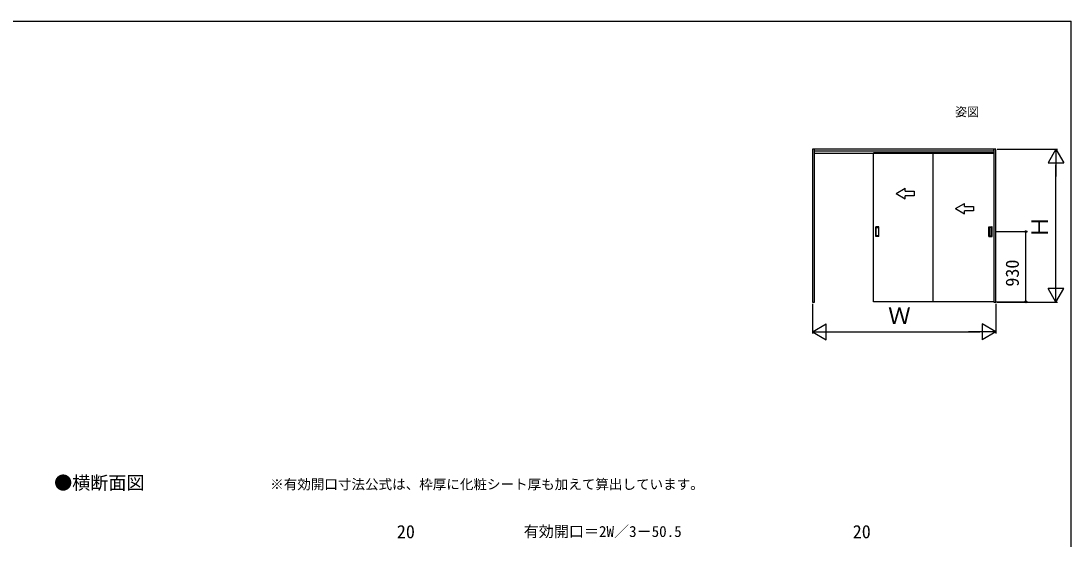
# Model space of a CAD drawing. Units: millimetres, scale not verified. Extents: x -525 to 525, y -783 to 779.
# Drawn here: x -172 to 525, y 402 to 747 of the extents above; entities that cross this region are included whole.
import ezdxf
from ezdxf.enums import TextEntityAlignment as Align

# ---------------------------------------------------------------- set-up
doc = ezdxf.new("R2010")
doc.units = ezdxf.units.MM
doc.header["$LTSCALE"] = 4
for name, color, linetype in [('0-2_USER1', 3, 'Continuous'), ('0-6_YKK_A1', 4, 'Continuous'), ('0-7_YKK_D', 6, 'Continuous'), ('0-8_YKK_ZWAK', 7, 'Continuous')]:
    doc.layers.add(name, color=color, linetype=linetype)
doc.styles.add('ＭＳ ゴシック', font='')
doc.styles.get('ＭＳ ゴシック').set_extended_font_data('MS Gothic')

msp = doc.modelspace()

# ---------------------------------------------------------------- linework, layer by layer
at = {"layer": '0-6_YKK_A1'}
for p, q in [((354.55, 660.5), (473.8, 660.5)), ((354.55, 659), (473.8, 659)), ((393.825, 560.45), (393.825, 659.2)), ((474.025, 659.2), (393.825, 659.2)), ((433.325, 659.2), (433.325, 560.45)), ((474.025, 560.45), (474.025, 659.2)), ((408.825, 632.22), (414.825, 635.685)), ((414.825, 633.72), (414.825, 635.685)), ((408.825, 632.22), (414.825, 628.756)), ((414.825, 628.756), (414.825, 630.72)), ((448.325, 622.22), (454.325, 625.685)), ((448.325, 622.22), (454.325, 618.756)), ((454.325, 623.72), (454.325, 625.685)), ((454.325, 618.756), (454.325, 620.72)), ((395.275, 603.75), (395.275, 610.15)), ((397.325, 610.2), (395.325, 610.2)), ((395.575, 604.25), (395.575, 609.65)), ((395.625, 609.7), (397.025, 609.7)), ((397.075, 609.65), (397.075, 604.25)), ((397.375, 603.75), (397.375, 610.15)), ((470.475, 603.75), (470.475, 610.15)), ((470.525, 610.2), (472.525, 610.2)), ((470.775, 609.65), (470.775, 604.25)), ((472.225, 609.7), (470.825, 609.7)), ((472.275, 604.25), (472.275, 609.65)), ((472.575, 603.75), (472.575, 610.15)), ((397.325, 603.7), (395.325, 603.7)), ((397.025, 604.2), (395.625, 604.2)), ((470.525, 603.7), (472.525, 603.7)), ((470.825, 604.2), (472.225, 604.2)), ((474.025, 560.45), (393.825, 560.45))]:
    msp.add_line(p, q, dxfattribs=at)
for points in [[(353.35, 560.05), (354.55, 560.05), (354.55, 661.7), (353.35, 661.7)], [(473.8, 560.05), (475, 560.05), (475, 661.7), (473.8, 661.7)]]:
    msp.add_lwpolyline(points, close=True, dxfattribs=at)
for points in [[(473.8, 660.2), (473.8, 661.7), (354.55, 661.7)], [(414.825, 633.72), (420.825, 633.72), (420.825, 630.72), (414.825, 630.72)], [(454.325, 623.72), (460.325, 623.72), (460.325, 620.72), (454.325, 620.72)]]:
    msp.add_lwpolyline(points, dxfattribs=at)
for centre, start, end in [((395.325, 610.15), 90, 180), ((395.625, 609.65), 90, 180), ((397.025, 609.65), 0, 90), ((397.325, 610.15), 0, 90), ((470.525, 610.15), 90, 180), ((470.825, 609.65), 90, 180), ((472.225, 609.65), 360, 90), ((472.525, 610.15), 0, 90), ((395.325, 603.75), 180, 270), ((395.625, 604.25), 180, 270), ((397.025, 604.25), 270, 0), ((397.325, 603.75), 270, 0), ((470.525, 603.75), 180, 270), ((470.825, 604.25), 180, 270), ((472.225, 604.25), 270, 360), ((472.525, 603.75), 270, 0)]:
    msp.add_arc(centre, 0.05, start, end, dxfattribs=at)
at = {"layer": '0-7_YKK_D'}
for p, q in [((476, 661.7), (516, 661.7)), ((515, 661.7), (509.75, 652.607)), ((515, 661.7), (520.25, 652.607)), ((515, 661.7), (515, 643.513)), ((509.75, 652.607), (520.25, 652.607)), ((515, 570.55), (515, 651.2)), ((475.356, 606.95), (496, 606.95)), ((495, 560.45), (495, 606.95)), ((515, 560.05), (515, 578.237)), ((515, 560.05), (509.75, 569.143)), ((520.25, 569.143), (509.75, 569.143)), ((515, 560.05), (520.25, 569.143)), ((353.35, 559.05), (353.35, 539.45)), ((475, 559.05), (475, 539.45)), ((475.025, 560.45), (496, 560.45)), ((476, 560.05), (516, 560.05)), ((353.35, 540.45), (362.443, 545.7)), ((362.443, 535.2), (362.443, 545.7)), ((475, 540.45), (465.907, 545.7)), ((465.907, 545.7), (465.907, 535.2)), ((353.35, 540.45), (362.443, 535.2)), ((353.35, 540.45), (371.537, 540.45)), ((363.85, 540.45), (464.5, 540.45)), ((475, 540.45), (456.813, 540.45)), ((475, 540.45), (465.907, 535.2))]:
    msp.add_line(p, q, dxfattribs=at)
for centre in [(495, 606.95), (495, 560.45)]:
    msp.add_circle(centre, 0.637, dxfattribs=at)
at = {"layer": '0-8_YKK_ZWAK'}
msp.add_line((-525, 746.7), (525, 746.7), dxfattribs=at)
msp.add_lwpolyline([(-525, -783.3), (525, -783.3), (525, 746.7)], dxfattribs=at)

# ---------------------------------------------------------------- texts
at = {"layer": '0-2_USER1', "style": 'ＭＳ ゴシック'}
for s, height, p in [('姿図', 5.865, (448, 681.7)), ('●横断面図', 8.798, (-150.397, 433.255)), ('※有効開口寸法公式は、枠厚に化粧シート厚も加えて算出しています。', 6.598, (-6.909, 434.032))]:
    msp.add_text(s, height=height, dxfattribs=at).set_placement(p, align=Align.BOTTOM_LEFT)
at = {"layer": '0-7_YKK_D', "style": 'ＭＳ ゴシック'}
for s, height, p in [('Ｈ', 11, (513, 602.523)), ('930', 8.798, (493, 570.439))]:
    msp.add_text(s, height=height, rotation=90, dxfattribs=at).set_placement(p, align=Align.BOTTOM_LEFT)
for s, height, p in [('Ｗ', 11, (403.522, 542.45)), ('20', 8.798, (77.24, 400.838)), ('有効開口＝2W／3－50.5', 7.331, (161.509, 402.145)), ('20', 8.798, (380.04, 400.838))]:
    msp.add_text(s, height=height, dxfattribs=at).set_placement(p, align=Align.BOTTOM_LEFT)

doc.saveas('drawing.dxf')
